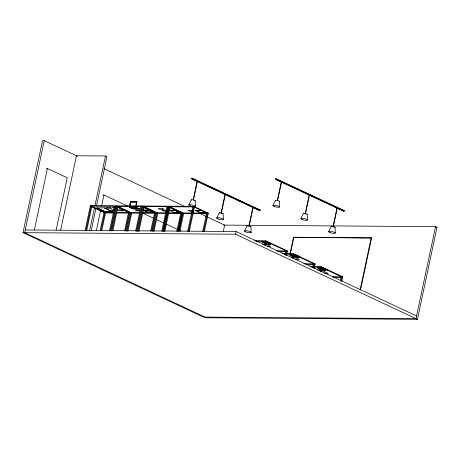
<?xml version="1.0" encoding="UTF-8"?>
<svg xmlns="http://www.w3.org/2000/svg" width="460" height="460" viewBox="0 0 460 460"><rect width="100%" height="100%" fill="white"/><g stroke="black" fill="none" stroke-linecap="round" stroke-linejoin="round"><path stroke-width="0.69" d="M223.531 225.101L435.557 226.665L416.001 318.659L203.412 317.089L23 232.662L42.556 140.668L44.24 140.679L77.441 156.216M44.24 140.679L24.685 232.674L206.546 317.774L417.444 319.332L437 227.338L435.557 226.665M34.333 229.988L47.392 168.544L46.126 168.532M56.108 230.201L67.24 177.83L47.392 168.544M60.611 230.402L76.475 155.767L105.501 155.98L106.944 156.653L96.416 206.183M114.735 206.333L109.56 230.684L110.406 230.69L115.696 205.798L90.384 205.608L85.094 230.506L85.939 230.512L91.114 206.16L91.833 206.494L86.658 230.845M89.637 230.615L94.53 207.598M94.973 205.505L105.501 155.98M91.229 230.598L95.973 208.271M96.916 207.868L105.127 211.629L112.366 211.68L105.11 211.703L96.916 207.868L104.173 207.845L112.366 211.68M96.364 230.615L100.521 211.059M101.556 206.172L103.931 195.005L102.666 194.994M104.173 207.845L112.349 211.761M100.136 230.655L103.983 212.566L90.994 206.488M104.702 212.905L104.817 212.365L90.384 205.608M100.981 230.667L104.828 212.577L103.983 212.566M101.7 231L105.547 212.911L104.828 212.577M111.124 231.029L116.512 205.804L141.818 205.994L156.25 212.744L152.294 231.374M112.936 230.345L117.961 206.689L117.242 206.35L112.062 230.702L111.222 230.696M129.57 206.505L130.577 201.773L136.902 201.819L135.97 206.586M129.496 207.218L135.849 207.155L139.432 208.949L133.107 208.903L129.427 207.184L135.849 207.155M129.639 206.54L130.577 201.773M124.602 230.839L128.449 212.75L129.289 212.756L125.448 230.845M129.915 206.252L130.784 202.066L136.706 202.118L135.821 206.293M126.166 231.184L130.128 212.554L117.576 206.678M139.547 213.164L130.83 213.101L130.945 212.56L116.512 205.804M127.104 230.857L130.951 212.767L130.105 212.761M127.828 231.196L131.675 213.106L130.951 212.767M133.107 208.903L129.519 207.109M135.895 206.552L136.902 201.819M140.863 206.528L135.683 230.874L137.252 231.219L142.635 205.999L167.946 206.183L182.379 212.94L180.786 220.438M136.528 230.886L141.818 205.994M138.19 230.897L143.365 206.546L144.089 206.879L138.909 231.23L137.345 230.891M147.292 212.112L143.192 210.105L149.115 210.151L153.214 212.152L147.292 212.112L143.175 210.185L149.097 210.226L153.214 212.152M150.725 231.029L154.571 212.94L155.417 212.951L151.57 231.035M142.635 205.999L157.073 212.75L156.958 213.29L143.894 207.178M153.232 231.052L157.078 212.963L156.233 212.957M153.956 231.386L157.797 213.296L157.078 212.963M166.986 206.718L161.811 231.069L162.656 231.075L167.946 206.183M204.297 231.759L208.259 213.13L193.827 206.373L168.521 206.189L163.225 231.081L164.07 231.087L169.245 206.736L169.97 207.075L164.795 231.426M163.375 231.414L164.852 224.457M165.594 220.978L168.55 207.063L167.831 206.724L142.519 206.54M169.234 210.295L175.145 210.421L179.262 212.347L175.162 210.341L169.234 210.295L173.339 212.302L179.262 212.347M173.339 212.302L179.279 212.267M176.853 231.225L180.699 213.135L181.539 213.141L177.698 231.23M178.273 231.236L182.114 213.147L169.125 207.069L169.97 207.075M178.566 230.874L179.158 228.091M179.452 226.699L180.044 223.916M179.112 231.242L182.953 212.94L168.521 206.189M179.986 230.886L183.678 213.492L182.114 213.147M191.371 178.762L191.486 178.221L192.332 178.227L260.188 209.984L260.072 210.525L259.227 210.519L191.371 178.762L192.217 178.767L260.072 210.525M192.217 178.767L192.332 178.227M193.257 199.525L197.144 181.246M193.39 200.29L197.42 181.309M192.867 206.908L187.691 231.259L189.255 231.604L194.436 207.253M188.537 231.265L193.827 206.373M195.724 210.571L201.664 210.536L195.724 210.571L199.841 212.497L205.787 212.462L199.858 212.422L195.742 210.49M202.733 231.414L206.58 213.325L207.425 213.331L203.579 231.42M221.013 213.285L225.049 194.304M221.294 213.348L225.331 194.367M223.313 231.426L224.658 225.107L199.335 213.256M417.444 319.332L235.589 234.232L236.164 231.524L25.26 229.965M248.831 226.308L252.868 207.322M249.113 226.366L253.149 207.385M259.227 210.519L259.342 209.978L191.486 178.221M264.621 243.047L262.102 241.782L264.638 242.966M275.511 179.383L275.626 178.842L276.466 178.848L344.322 210.605L344.206 211.146L343.367 211.14L275.511 179.383L276.351 179.388L344.206 211.146M276.351 179.388L276.466 178.848M264.097 244.806L264.833 241.327M264.793 245.508L265.794 240.793L254.547 240.706M265.661 245.151L266.397 241.672M266.208 242.104C274.292 244.726 269.387 245.249 265.909 243.558M277.242 200.847L281.279 181.867M277.524 200.911L281.56 181.93M285.022 254.598L285.763 251.12L286.609 251.125L285.717 255.3M286.442 255.639L287.442 250.924L265.794 240.793M292.301 255.996L289.783 254.731C288.368 256.68 311.587 259.152 293.566 256.588M289.915 254.087L293.503 237.222L371.571 237.964L360.519 289.967M290.277 254.253L293.859 237.389L293.503 237.222M291.715 257.726L292.451 254.248M292.411 258.434L293.411 253.713L287.086 253.667M293.279 258.071L294.015 254.593M305.152 213.911L309.183 194.925M305.428 213.969L309.465 194.988M312.639 267.524L313.381 264.046L314.226 264.051L313.335 268.226M314.059 268.559L315.06 263.844L293.411 253.713M321.574 268.013C332.729 272.354 319.648 269.928 317.457 267.772L320.246 267.714M319.435 270.704L320.177 267.226M320.131 271.406L321.137 266.691L314.105 266.639M320.856 271.745L321.741 267.57M322.523 270.141L321.275 269.474M332.971 226.929L337.002 207.943M333.247 226.987L337.284 208.006M343.367 211.14L343.482 210.599L275.626 178.842M340.365 280.496L341.107 277.018L341.947 277.023L341.061 281.198M341.786 281.537L342.786 276.822L321.137 266.691M360.157 289.8L371.209 237.791M188.778 204.941L191.308 199.835M216.683 218L219.219 212.894M244.501 231.018L247.037 225.912M272.912 205.562L275.448 200.456M300.817 218.621L303.353 213.515M328.641 231.639L331.171 226.533M130.651 201.802L136.976 201.854M90.269 206.155L115.581 206.339L116.299 206.678M116.397 206.344L141.703 206.534L156.136 213.285M168.406 206.73L193.712 206.914L208.144 213.67M115.103 207.512L112.292 207.489L114.097 208.334M133.13 208.794L139.455 208.84M259.342 209.978L260.188 209.984M343.482 210.599L344.322 210.605M114.471 209.875L110.958 209.846L112.763 210.691L114.166 210.703M139.397 210.059L135.177 210.03L136.982 210.87L139.794 210.893M166.1 210.255L161.886 210.226L163.685 211.071L166.503 211.088M191.9 211.278L189.79 211.261L187.985 210.415L192.205 210.45L194.011 211.295M147.309 212.031L153.232 212.077M104.817 212.365L113.959 212.434M116.771 212.451L130.128 212.554M130.945 212.56L140.082 212.623M142.893 212.646L156.25 212.744M157.073 212.75L165.508 212.813M168.32 212.836L182.379 212.94M182.953 212.94L208.259 213.13M105.547 212.911L113.419 212.968M116.282 212.992L130.013 213.095L117.599 207.287M142.41 213.187L154.577 213.273M157.797 213.296L165.675 213.359M167.82 213.371L180.705 213.469M182.839 213.486L191.555 213.549M192.987 213.561L207.299 213.664L206.58 213.325M435.562 227.332L437 227.338M23 232.662L235.589 234.232M293.859 237.389L371.571 237.964M255.863 241.258L265.679 241.333L287.327 251.465M262.091 241.862L264.88 241.805M267.174 244.156L270.641 244.179M262.625 244.438L263.994 244.45M265.362 244.461L266.731 244.473L270.773 246.364L267.352 246.336M276.195 250.838L287.442 250.924M278.202 251.396L285.792 251.453M282.164 253.632L285.677 253.655M284.171 254.19L293.296 254.259L314.945 264.385M289.765 254.811L292.554 254.754M293.296 257.68L295.395 257.698L299.264 259.509L295.073 259.474M303.813 263.764L315.06 263.844M305.82 264.322L313.409 264.379M310.592 266.61L312.702 266.627M311.897 267.162L321.022 267.231L342.671 277.363M317.457 267.772L320.229 267.789M322.541 270.066L326.008 270.089M317.82 270.095L319.803 270.112M324.208 273.389L328.17 273.418L321.12 270.118M332.241 276.742L342.786 276.822M333.546 277.294L341.136 277.351M296.01 254.8L299.88 256.611M321.741 267.226L328.147 270.221M285.763 251.12L286.482 251.459M293.882 255.053L298.316 257.128M266.19 242.184L270.624 244.26M293.865 255.133L298.304 257.209M321.557 268.094L325.996 270.169M317.475 267.691L320.005 268.876M265.892 243.639L267.156 244.231M103.891 168.596L185.696 206.879M236.164 231.524L416.576 315.951M169.199 207.368L182.263 213.48M154.571 212.94L155.296 213.279M135.752 207.23L139.432 208.949M103.931 195.005L127.914 206.224M142.174 212.899L153.841 218.356M156.434 219.57L164.214 223.209M166.158 224.123L177.175 229.275M179.768 230.489L181.067 231.098M117.766 206.988L130.83 213.101M128.449 212.75L129.168 213.089M335.053 227.343L335.288 233.024M307.234 214.325L307.47 220.006M279.323 201.261L279.565 206.948M250.918 226.722L251.154 232.403M223.094 213.699L223.336 219.386M195.189 200.64L195.425 206.327M247.261 226.199A1.984 0.431 12 0 1 247.859 225.751A1.984 0.431 12 0 1 250.418 226.331A1.984 0.431 12 0 1 250.435 226.924M219.512 213.221A1.984 0.431 12 0 1 219.857 212.727A1.984 0.431 12 0 1 222.364 213.216A1.984 0.431 12 0 1 222.853 213.877M191.607 200.163A1.984 0.431 12 0 1 192.021 199.669A1.984 0.431 12 0 1 194.597 200.215A1.984 0.431 12 0 1 194.793 200.842M275.741 200.784A1.984 0.431 12 0 1 276.121 200.29A1.984 0.431 12 0 1 278.662 200.807A1.984 0.431 12 0 1 279.013 201.451M303.519 213.762A1.984 0.431 12 0 1 305.302 213.498A1.984 0.431 12 0 1 307.05 214.481M331.401 226.82A1.984 0.431 12 0 1 331.953 226.372A1.984 0.431 12 0 1 334.495 226.929A1.984 0.431 12 0 1 334.656 227.539M110.032 207.477L105.817 207.443L107.623 208.288L111.837 208.317L110.032 207.477M162.414 208.529L158.194 208.501L159.999 209.346L164.22 209.375L162.414 208.529M121.653 209.927L117.432 209.898L119.238 210.743L123.458 210.772L121.653 209.927M245.939 231.995A3.404 0.742 12 0 0 251.143 232.478A3.404 0.742 12 0 0 246.387 230.776A3.404 0.742 12 0 0 245.939 231.995M218.12 218.971A3.404 0.742 12 0 0 223.324 219.46A3.404 0.742 12 0 0 218.569 217.758A3.404 0.742 12 0 0 218.12 218.971M190.21 205.913A3.404 0.742 12 0 0 195.419 206.402A3.404 0.742 12 0 0 190.658 204.694A3.404 0.742 12 0 0 190.21 205.913M274.35 206.534A3.404 0.742 12 0 0 279.553 207.023A3.404 0.742 12 0 0 274.798 205.315A3.404 0.742 12 0 0 274.35 206.534M302.254 219.592A3.404 0.742 12 0 0 307.458 220.081A3.404 0.742 12 0 0 302.703 218.379A3.404 0.742 12 0 0 302.254 219.592M330.073 232.616A3.404 0.742 12 0 0 335.282 233.099A3.404 0.742 12 0 0 330.522 231.397A3.404 0.742 12 0 0 330.073 232.616"/></g></svg>
